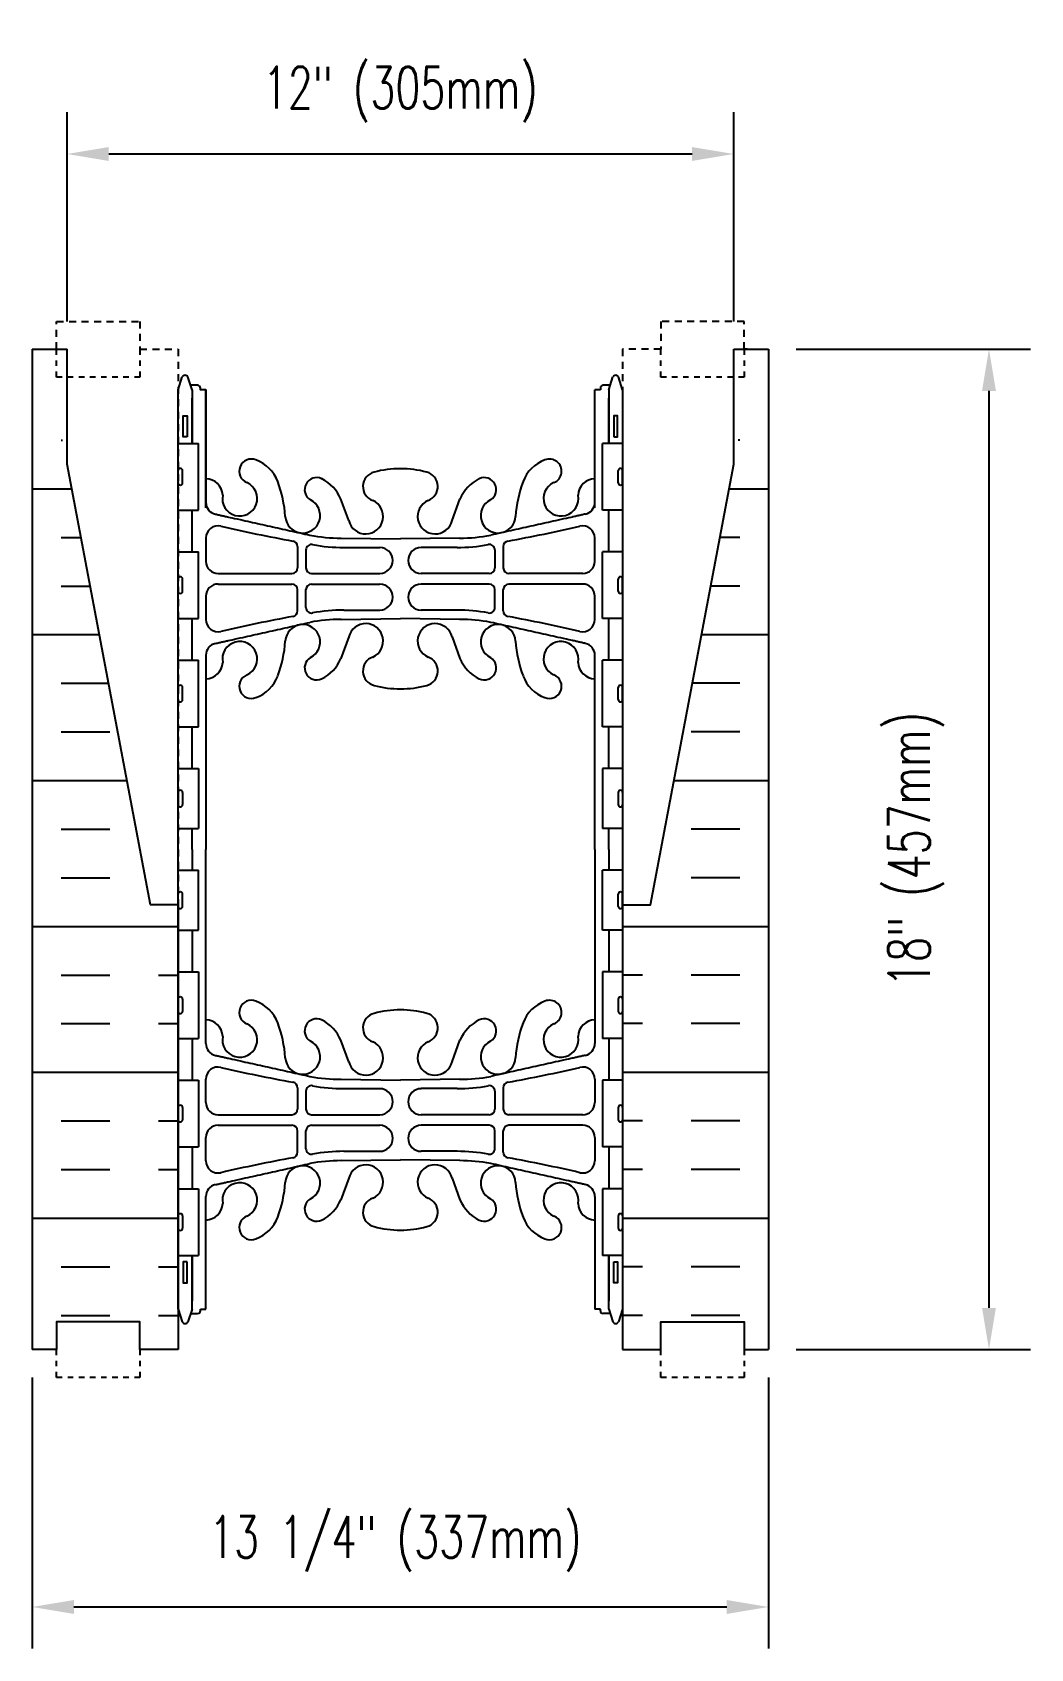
# Model space of a CAD drawing. Header units: inches. Extents: x 215.5 to 270.8, y 99.6 to 156.7.
# Drawn here: x 232.9 to 250.86, y 99.64 to 128.72 of the extents above; entities that cross this region are included whole.
import ezdxf

# ---------------------------------------------------------------- set-up
doc = ezdxf.new("R2010")
doc.units = ezdxf.units.IN
doc.header["$MEASUREMENT"] = 0
doc.linetypes.add('DASHED2', pattern=[0.375, 0.25, -0.125])
doc.linetypes.add('HIDDEN2', pattern=[0.1875, 0.125, -0.0625])
for name, color, linetype in [('HATCH', 12, 'Continuous'), ('Hidden2', 12, 'HIDDEN2'), ('line25', 2, 'Continuous'), ('LINE50', 5, 'Continuous'), ('LINE9', 9, 'Continuous'), ('TEXT', 4, 'Continuous'), ('Web_Edge', 9, 'Continuous')]:
    doc.layers.add(name, color=color, linetype=linetype)
doc.styles.add('DIM', font='romans.shx', dxfattribs={"width": 0.7})
doc.dimstyles.new('ext_8', dxfattribs={"dimscale": 8, "dimtxt": 0.09375, "dimasz": 0.09375, "dimexe": 0.09375, "dimexo": 0.0625, "dimgap": 0.0625, "dimtad": 1, "dimdec": 1, "dimzin": 3, "dimdsep": 46, "dimlunit": 4, "dimtxsty": 'DIM', "dimcen": 0.09, "dimdle": 0.09375, "dimclrt": 4, "dimadec": 0, "dimazin": 0, "dimtfac": 1, "dimtdec": 1, "dimtmove": 2, "dimatfit": 3, "dimfxl": 0, "dimfrac": 2, "dimtolj": 1, "dimtzin": 0, "dimarcsym": 0})

# ---------------------------------------------------------------- blocks, each defined once
blk = doc.blocks.new('*D19')
at = {"layer": 'Defpoints', "color": 0}
for p in [(246.145, 123.018), (246.145, 105.018), (250.114, 105.018)]:
    blk.add_point(p, dxfattribs=at)
at = {"layer": 'TEXT', "color": 0, "lineweight": -2}
for p, q in [((246.645, 123.018), (250.864, 123.018)), ((250.114, 122.268), (250.114, 105.768)), ((246.645, 105.018), (250.864, 105.018))]:
    blk.add_line(p, q, dxfattribs=at)
at = {"layer": 'TEXT', "color": 0}
for points in [[(249.989, 122.268), (250.239, 122.268), (250.114, 123.018)], [(249.989, 105.768), (250.239, 105.768), (250.114, 105.018)]]:
    blk.add_solid(points, dxfattribs=at)
at = {"layer": 'TEXT', "color": 4, "insert": (248.802, 114.018), "char_height": 0.75, "attachment_point": 5, "rotation": 90, "style": 'DIM'}
blk.add_mtext('\\A1;18" (457mm)', dxfattribs=at)
blk = doc.blocks.new('*D20')
at = {"layer": 'Defpoints', "color": 0}
for p in [(245.52, 126.531), (233.52, 123.018), (245.52, 123.018)]:
    blk.add_point(p, dxfattribs=at)
at = {"layer": 'TEXT', "color": 0, "lineweight": -2}
for p, q in [((233.52, 123.518), (233.52, 127.281)), ((245.52, 123.518), (245.52, 127.281)), ((234.27, 126.531), (244.77, 126.531))]:
    blk.add_line(p, q, dxfattribs=at)
at = {"layer": 'TEXT', "color": 0}
for points in [[(234.27, 126.656), (234.27, 126.406), (233.52, 126.531)], [(244.77, 126.656), (244.77, 126.406), (245.52, 126.531)]]:
    blk.add_solid(points, dxfattribs=at)
at = {"layer": 'TEXT', "color": 4, "insert": (239.52, 127.602), "char_height": 0.75, "attachment_point": 5, "style": 'DIM'}
blk.add_mtext('\\A1;12" (305mm)', dxfattribs=at)
blk = doc.blocks.new('*D21')
at = {"layer": 'Defpoints', "color": 0}
for p in [(232.895, 105.018), (246.145, 105.018), (246.145, 100.386)]:
    blk.add_point(p, dxfattribs=at)
at = {"layer": 'TEXT', "color": 0, "lineweight": -2}
for p, q in [((232.895, 104.518), (232.895, 99.636)), ((246.145, 104.518), (246.145, 99.636)), ((233.645, 100.386), (245.395, 100.386))]:
    blk.add_line(p, q, dxfattribs=at)
at = {"layer": 'TEXT', "color": 0}
for points in [[(233.645, 100.511), (233.645, 100.261), (232.895, 100.386)], [(245.395, 100.511), (245.395, 100.261), (246.145, 100.386)]]:
    blk.add_solid(points, dxfattribs=at)
at = {"layer": 'TEXT', "color": 4, "insert": (239.429, 101.522), "char_height": 0.75, "attachment_point": 5, "style": 'DIM'}
blk.add_mtext('\\A1;13 1/4" (337mm)', dxfattribs=at)

msp = doc.modelspace()

# ---------------------------------------------------------------- hatches: boundary and pattern name
at = {"layer": 'HATCH'}
h = msp.add_hatch(dxfattribs=at)
h.set_pattern_fill('INSUL', color=256, scale=7, style=0)
h.set_pattern_definition([(0, (-2694.3368, -346.7445), (0, 2.625), []), (0, (-2694.3368, -345.8695), (0, 2.625), [0.875, -0.875]), (0, (-2694.3368, -344.9945), (0, 2.625), [0.875, -0.875])])
edge = h.paths.add_edge_path()
edge.add_line((235.52, 113.018), (235.02, 113.018))
edge.add_line((235.02, 113.018), (233.27, 122.268))
edge.add_line((233.27, 122.268), (233.27, 123.018))
edge.add_line((233.27, 123.018), (232.895, 123.018))
edge.add_line((232.895, 123.018), (232.895, 105.018))
edge.add_line((232.895, 105.018), (233.333, 105.018))
edge.add_line((233.333, 105.018), (233.333, 105.518))
edge.add_line((233.333, 105.518), (234.833, 105.518))
edge.add_line((234.833, 105.518), (234.833, 105.018))
edge.add_line((234.833, 105.018), (235.27, 105.018))
edge.add_line((235.52, 113.018), (235.52, 105.018))
h = msp.add_hatch(dxfattribs=at)
h.set_pattern_fill('INSUL', color=256, scale=7, style=0)
h.set_pattern_definition([(180, (3173.377, -346.7445), (0, 2.625), []), (180, (3173.377, -345.8695), (0, 2.625), [0.875, -0.875]), (180, (3173.377, -344.9945), (0, 2.625), [0.875, -0.875])])
edge = h.paths.add_edge_path()
edge.add_line((243.52, 113.018), (244.02, 113.018))
edge.add_line((244.02, 113.018), (245.77, 122.268))
edge.add_line((245.77, 122.268), (245.77, 123.018))
edge.add_line((245.77, 123.018), (246.145, 123.018))
edge.add_line((246.145, 123.018), (246.145, 105.018))
edge.add_line((246.145, 105.018), (245.708, 105.018))
edge.add_line((245.708, 105.018), (245.708, 105.518))
edge.add_line((245.708, 105.518), (244.208, 105.518))
edge.add_line((244.208, 105.518), (244.208, 105.018))
edge.add_line((244.208, 105.018), (243.77, 105.018))
edge.add_line((243.52, 113.018), (243.52, 105.018))

# ---------------------------------------------------------------- linework, layer by layer
at = {"layer": 'Hidden2'}
for points in [[(233.27, 123.018), (233.333, 123.018), (233.333, 123.518), (234.833, 123.518), (234.833, 123.018), (235.52, 123.018), (235.52, 113.018)], [(245.77, 123.018), (245.708, 123.018), (245.708, 123.518), (244.208, 123.518), (244.208, 123.018), (243.52, 123.018), (243.52, 113.018)]]:
    msp.add_lwpolyline(points, dxfattribs=at)
at = {"layer": 'line25'}
for p, q in [((235.52, 121.323), (235.885, 121.323)), ((235.885, 120.123), (235.885, 121.323)), ((243.52, 121.323), (243.155, 121.323)), ((243.155, 120.123), (243.155, 121.323)), ((235.52, 120.123), (235.885, 120.123)), ((243.52, 120.123), (243.155, 120.123)), ((235.52, 119.373), (235.885, 119.373)), ((235.885, 118.173), (235.885, 119.373)), ((243.52, 119.373), (243.155, 119.373)), ((243.155, 118.173), (243.155, 119.373)), ((235.52, 118.173), (235.885, 118.173)), ((243.52, 118.173), (243.155, 118.173)), ((235.52, 117.423), (235.885, 117.423)), ((235.885, 116.223), (235.885, 117.423)), ((243.52, 117.423), (243.155, 117.423)), ((243.155, 116.223), (243.155, 117.423)), ((235.52, 116.223), (235.885, 116.223)), ((243.52, 116.223), (243.155, 116.223)), ((235.52, 115.473), (235.885, 115.473)), ((235.885, 115.473), (235.885, 114.393)), ((243.52, 115.473), (243.155, 115.473)), ((243.155, 115.473), (243.155, 114.393)), ((235.52, 114.393), (235.885, 114.393)), ((243.52, 114.393), (243.155, 114.393)), ((235.52, 113.643), (235.885, 113.643)), ((235.885, 112.563), (235.885, 113.643)), ((243.52, 113.643), (243.155, 113.643)), ((243.155, 112.563), (243.155, 113.643)), ((235.52, 113.018), (235.52, 105.018)), ((243.52, 113.018), (243.52, 105.018)), ((235.52, 112.563), (235.885, 112.563)), ((243.52, 112.563), (243.155, 112.563)), ((235.52, 111.813), (235.885, 111.813)), ((235.885, 111.813), (235.885, 110.613)), ((243.52, 111.813), (243.155, 111.813)), ((243.155, 111.813), (243.155, 110.613)), ((235.52, 110.613), (235.885, 110.613)), ((243.52, 110.613), (243.155, 110.613)), ((235.52, 109.863), (235.885, 109.863)), ((235.885, 109.863), (235.885, 108.663)), ((243.52, 109.863), (243.155, 109.863)), ((243.155, 109.863), (243.155, 108.663)), ((235.52, 108.663), (235.885, 108.663)), ((243.52, 108.663), (243.155, 108.663)), ((235.52, 107.913), (235.885, 107.913)), ((235.885, 107.913), (235.885, 106.713)), ((243.52, 107.913), (243.155, 107.913)), ((243.155, 107.913), (243.155, 106.713)), ((235.52, 106.713), (235.885, 106.713)), ((243.52, 106.713), (243.155, 106.713))]:
    msp.add_line(p, q, dxfattribs=at)
at = {"layer": 'LINE50'}
for p, q in [((232.895, 123.018), (232.895, 123.018)), ((232.895, 123.018), (232.895, 105.018)), ((232.895, 123.018), (233.52, 123.018)), ((245.52, 123.018), (246.145, 123.018)), ((246.145, 123.018), (246.145, 123.018)), ((246.145, 123.018), (246.145, 123.018)), ((246.145, 123.018), (246.145, 105.018))]:
    msp.add_line(p, q, dxfattribs=at)
for points in [[(235.52, 113.018), (235.02, 113.018), (233.52, 120.947), (233.52, 123.018)], [(243.52, 113.018), (244.02, 113.018), (245.52, 120.947), (245.52, 123.018)], [(235.52, 105.018), (234.833, 105.018), (234.833, 105.518), (233.333, 105.518), (233.333, 105.018), (232.895, 105.018)], [(243.52, 105.018), (244.208, 105.018), (244.208, 105.518), (245.708, 105.518), (245.708, 105.018), (246.145, 105.018)]]:
    msp.add_lwpolyline(points, dxfattribs=at)
at = {"layer": 'LINE9'}
for p, q in [((235.52, 105.747), (235.52, 122.289)), ((243.52, 122.289), (243.52, 105.747)), ((235.52, 120.613), (235.52, 120.833)), ((235.52, 120.778), (235.52, 120.778)), ((235.56, 120.873), (235.56, 120.873)), ((235.6, 120.613), (235.6, 120.833)), ((243.44, 120.613), (243.44, 120.833)), ((243.48, 120.873), (243.48, 120.873)), ((243.52, 120.613), (243.52, 120.833)), ((243.52, 120.778), (243.52, 120.778)), ((235.52, 120.668), (235.52, 120.668)), ((235.56, 120.573), (235.56, 120.573)), ((243.48, 120.573), (243.48, 120.573)), ((243.52, 120.668), (243.52, 120.668)), ((235.52, 118.663), (235.52, 118.883)), ((235.52, 118.828), (235.52, 118.828)), ((235.52, 118.718), (235.52, 118.718)), ((235.56, 118.923), (235.56, 118.923)), ((235.6, 118.663), (235.6, 118.883)), ((243.44, 118.663), (243.44, 118.883)), ((243.48, 118.923), (243.48, 118.923)), ((243.52, 118.663), (243.52, 118.883)), ((243.52, 118.828), (243.52, 118.828)), ((243.52, 118.718), (243.52, 118.718)), ((235.56, 118.623), (235.56, 118.623)), ((243.48, 118.623), (243.48, 118.623)), ((235.52, 116.713), (235.52, 116.933)), ((235.56, 116.973), (235.56, 116.973)), ((235.6, 116.713), (235.6, 116.933)), ((243.44, 116.713), (243.44, 116.933)), ((243.48, 116.973), (243.48, 116.973)), ((243.52, 116.713), (243.52, 116.933)), ((235.52, 116.878), (235.52, 116.878)), ((235.52, 116.768), (235.52, 116.768)), ((235.56, 116.673), (235.56, 116.673)), ((243.48, 116.673), (243.48, 116.673)), ((243.52, 116.878), (243.52, 116.878)), ((243.52, 116.768), (243.52, 116.768)), ((235.52, 115.043), (235.52, 114.823)), ((235.52, 114.988), (235.52, 114.988)), ((235.56, 115.083), (235.56, 115.083)), ((235.6, 115.043), (235.6, 114.823)), ((243.44, 115.043), (243.44, 114.823)), ((243.48, 115.083), (243.48, 115.083)), ((243.52, 115.043), (243.52, 114.823)), ((243.52, 114.988), (243.52, 114.988)), ((235.52, 114.878), (235.52, 114.878)), ((235.56, 114.783), (235.56, 114.783)), ((243.48, 114.783), (243.48, 114.783)), ((243.52, 114.878), (243.52, 114.878)), ((235.52, 112.993), (235.52, 113.213)), ((235.52, 113.158), (235.52, 113.158)), ((235.56, 113.253), (235.56, 113.253)), ((235.6, 112.993), (235.6, 113.213)), ((243.44, 112.993), (243.44, 113.213)), ((243.48, 113.253), (243.48, 113.253)), ((243.52, 112.993), (243.52, 113.213)), ((243.52, 113.158), (243.52, 113.158)), ((235.52, 113.048), (235.52, 113.048)), ((235.56, 112.953), (235.56, 112.953)), ((243.48, 112.953), (243.48, 112.953)), ((243.52, 113.048), (243.52, 113.048)), ((235.52, 111.323), (235.52, 111.103)), ((235.52, 111.268), (235.52, 111.268)), ((235.52, 111.158), (235.52, 111.158)), ((235.56, 111.363), (235.56, 111.363)), ((235.6, 111.323), (235.6, 111.103)), ((243.44, 111.323), (243.44, 111.103)), ((243.48, 111.363), (243.48, 111.363)), ((243.52, 111.323), (243.52, 111.103)), ((243.52, 111.268), (243.52, 111.268)), ((243.52, 111.158), (243.52, 111.158)), ((235.56, 111.063), (235.56, 111.063)), ((243.48, 111.063), (243.48, 111.063)), ((235.52, 109.373), (235.52, 109.153)), ((235.6, 109.373), (235.6, 109.153)), ((243.44, 109.373), (243.44, 109.153)), ((243.52, 109.373), (243.52, 109.153)), ((235.52, 109.318), (235.52, 109.318)), ((235.52, 109.208), (235.52, 109.208)), ((235.56, 109.113), (235.56, 109.113)), ((243.48, 109.113), (243.48, 109.113)), ((243.52, 109.318), (243.52, 109.318)), ((243.52, 109.208), (243.52, 109.208)), ((235.52, 107.423), (235.52, 107.203)), ((235.52, 107.368), (235.52, 107.368)), ((235.56, 107.463), (235.56, 107.463)), ((235.6, 107.423), (235.6, 107.203)), ((243.44, 107.423), (243.44, 107.203)), ((243.48, 107.463), (243.48, 107.463)), ((243.52, 107.423), (243.52, 107.203)), ((243.52, 107.368), (243.52, 107.368)), ((235.52, 107.258), (235.52, 107.258)), ((235.56, 107.163), (235.56, 107.163)), ((243.48, 107.163), (243.48, 107.163)), ((243.52, 107.258), (243.52, 107.258))]:
    msp.add_line(p, q, dxfattribs=at)
at = {"layer": 'LINE9', "linetype": 'DASHED2', "ltscale": 0.15}
for points in [[(234.833, 123.018), (234.833, 123.018), (234.833, 122.518), (233.333, 122.518), (233.333, 123.018), (233.333, 123.018)], [(245.708, 123.018), (245.708, 123.018), (245.708, 122.518), (244.208, 122.518), (244.208, 123.018), (244.208, 123.018)], [(234.833, 105.018), (234.833, 105.018), (234.833, 104.518), (233.333, 104.518), (233.333, 105.018), (233.333, 105.018)], [(245.708, 105.018), (245.708, 105.018), (245.708, 104.518), (244.208, 104.518), (244.208, 105.018), (244.208, 105.018)]]:
    msp.add_lwpolyline(points, dxfattribs=at)
at = {"layer": 'LINE9'}
for centre, start, end in [((235.56, 120.833), 90, 180), ((235.56, 120.833), 360, 90), ((243.48, 120.833), 90, 180), ((243.48, 120.833), 0, 90), ((235.56, 120.613), 180, 270), ((235.56, 120.613), 270, 0), ((243.48, 120.613), 180, 270), ((243.48, 120.613), 270, 0), ((235.56, 118.883), 90, 180), ((235.56, 118.883), 360, 90), ((243.48, 118.883), 90, 180), ((243.48, 118.883), 0, 90), ((235.56, 118.663), 180, 270), ((235.56, 118.663), 270, 0), ((243.48, 118.663), 180, 270), ((243.48, 118.663), 270, 0), ((235.56, 116.933), 90, 180), ((235.56, 116.933), 360, 90), ((243.48, 116.933), 90, 180), ((243.48, 116.933), 0, 90), ((235.56, 116.713), 180, 270), ((235.56, 116.713), 270, 0), ((243.48, 116.713), 180, 270), ((243.48, 116.713), 270, 0), ((235.56, 115.043), 90, 180), ((235.56, 115.043), 0, 90), ((243.48, 115.043), 90, 180), ((243.48, 115.043), 360, 90), ((235.56, 114.823), 180, 270), ((235.56, 114.823), 270, 0), ((243.48, 114.823), 180, 270), ((243.48, 114.823), 270, 0), ((235.56, 113.213), 90, 180), ((235.56, 113.213), 360, 90), ((243.48, 113.213), 90, 180), ((243.48, 113.213), 0, 90), ((235.56, 112.993), 180, 270), ((235.56, 112.993), 270, 0), ((243.48, 112.993), 180, 270), ((243.48, 112.993), 270, 0), ((235.56, 111.323), 90, 180), ((235.56, 111.323), 0, 90), ((243.48, 111.323), 90, 180), ((243.48, 111.323), 360, 90), ((235.56, 111.103), 180, 270), ((235.56, 111.103), 270, 0), ((243.48, 111.103), 180, 270), ((243.48, 111.103), 270, 0), ((235.56, 109.373), 90, 180), ((235.56, 109.373), 0, 90), ((243.48, 109.373), 90, 180), ((243.48, 109.373), 360, 90), ((235.56, 109.153), 180, 270), ((235.56, 109.153), 270, 0), ((243.48, 109.153), 180, 270), ((243.48, 109.153), 270, 0), ((235.56, 107.423), 90, 180), ((235.56, 107.423), 0, 90), ((243.48, 107.423), 90, 180), ((243.48, 107.423), 360, 90), ((235.56, 107.203), 180, 270), ((235.56, 107.203), 270, 0), ((243.48, 107.203), 180, 270), ((243.48, 107.203), 270, 0)]:
    msp.add_arc(centre, 0.04, start, end, dxfattribs=at)
at = {"layer": 'Web_Edge'}
for p, q in [((235.52, 122.289), (235.595, 122.519)), ((235.77, 122.289), (235.695, 122.519)), ((243.27, 122.289), (243.345, 122.519)), ((243.52, 122.289), (243.445, 122.519)), ((235.77, 122.289), (235.77, 121.323)), ((235.92, 122.319), (235.92, 122.319)), ((236.02, 122.289), (236.02, 120.264)), ((243.12, 122.289), (243.02, 122.289)), ((243.02, 120.167), (243.02, 122.289)), ((243.02, 120.264), (243.02, 122.289)), ((243.12, 122.319), (243.12, 122.319)), ((243.12, 122.319), (243.12, 122.289)), ((243.296, 122.369), (243.17, 122.369)), ((243.27, 122.289), (243.27, 121.323)), ((238.591, 119.935), (238.449, 120.322)), ((240.449, 119.935), (240.592, 120.322)), ((236.02, 119.622), (236.02, 119.201)), ((238.454, 119.619), (239.52, 119.604)), ((240.587, 119.619), (239.52, 119.604)), ((243.02, 119.201), (243.02, 119.622)), ((237.668, 119.468), (237.668, 119.083)), ((237.821, 119.406), (237.821, 119.083)), ((238.501, 119.452), (239.148, 119.452)), ((240.539, 119.452), (239.893, 119.452)), ((241.22, 119.406), (241.22, 119.083)), ((241.372, 119.468), (241.372, 119.083)), ((236.239, 118.982), (237.568, 118.983)), ((237.921, 118.983), (239.148, 118.983)), ((241.12, 118.983), (239.893, 118.983)), ((242.801, 118.982), (241.472, 118.983)), ((236.239, 118.793), (237.568, 118.792)), ((237.668, 118.308), (237.668, 118.692)), ((237.821, 118.37), (237.821, 118.692)), ((237.921, 118.792), (239.148, 118.792)), ((241.12, 118.792), (239.893, 118.792)), ((241.22, 118.37), (241.22, 118.692)), ((241.372, 118.308), (241.372, 118.692)), ((242.801, 118.793), (241.472, 118.792)), ((236.02, 118.574), (236.02, 118.153)), ((243.02, 118.153), (243.02, 118.574)), ((238.454, 118.156), (239.52, 118.172)), ((238.501, 118.324), (239.148, 118.324)), ((240.587, 118.156), (239.52, 118.172)), ((240.539, 118.324), (239.893, 118.324)), ((238.591, 117.84), (238.449, 117.453)), ((240.449, 117.84), (240.592, 117.453)), ((236.02, 117.511), (236.02, 114.018)), ((243.02, 114.018), (243.02, 117.511)), ((236.02, 110.526), (236.02, 114.018)), ((243.02, 114.018), (243.02, 110.526)), ((238.591, 110.197), (238.449, 110.583)), ((240.449, 110.197), (240.592, 110.583)), ((236.02, 109.462), (236.02, 109.883)), ((237.668, 109.729), (237.668, 109.344)), ((237.821, 109.667), (237.821, 109.344)), ((238.454, 109.881), (239.52, 109.865)), ((238.501, 109.713), (239.148, 109.713)), ((240.587, 109.881), (239.52, 109.865)), ((240.539, 109.713), (239.893, 109.713)), ((241.22, 109.667), (241.22, 109.344)), ((241.372, 109.729), (241.372, 109.344)), ((243.02, 109.883), (243.02, 109.462)), ((236.239, 109.243), (237.568, 109.244)), ((237.921, 109.244), (239.148, 109.244)), ((241.12, 109.244), (239.893, 109.244)), ((242.801, 109.243), (241.472, 109.244)), ((236.02, 108.414), (236.02, 108.836)), ((236.239, 109.054), (237.568, 109.053)), ((237.668, 108.569), (237.668, 108.953)), ((237.821, 108.631), (237.821, 108.953)), ((237.921, 109.053), (239.148, 109.053)), ((241.12, 109.053), (239.893, 109.053)), ((241.22, 108.631), (241.22, 108.953)), ((241.372, 108.569), (241.372, 108.953)), ((242.801, 109.054), (241.472, 109.053)), ((243.02, 108.836), (243.02, 108.414)), ((238.501, 108.585), (239.148, 108.585)), ((240.539, 108.585), (239.893, 108.585)), ((238.454, 108.417), (239.52, 108.433)), ((240.587, 108.417), (239.52, 108.433)), ((238.591, 108.101), (238.449, 107.714)), ((240.449, 108.101), (240.592, 107.714)), ((236.02, 105.747), (236.02, 107.772)), ((243.02, 107.772), (243.02, 105.747)), ((235.77, 105.747), (235.77, 106.713)), ((243.27, 105.747), (243.27, 106.713)), ((235.52, 105.747), (235.595, 105.517)), ((235.77, 105.747), (235.695, 105.517)), ((235.744, 105.667), (235.87, 105.667)), ((235.92, 105.747), (236.02, 105.747)), ((235.92, 105.717), (235.92, 105.747)), ((235.92, 105.717), (235.92, 105.717)), ((243.12, 105.747), (243.02, 105.747)), ((243.12, 105.717), (243.12, 105.747)), ((243.12, 105.717), (243.12, 105.717)), ((243.296, 105.667), (243.17, 105.667)), ((243.27, 105.747), (243.345, 105.517)), ((243.52, 105.747), (243.445, 105.517))]:
    msp.add_line(p, q, dxfattribs=at)
msp.add_lwpolyline([(236.02, 120.167), (236.02, 122.289), (235.92, 122.289), (235.92, 122.319, 0.414214), (235.87, 122.369), (235.744, 122.369)], format="xyb", dxfattribs=at)
for points in [[(235.77, 121.323), (235.77, 122.139)], [(243.27, 121.323), (243.27, 122.139)], [(235.77, 119.373), (235.77, 120.123)], [(243.27, 119.373), (243.27, 120.123)], [(235.77, 117.423), (235.77, 118.173)], [(243.27, 117.423), (243.27, 118.173)], [(235.77, 115.473), (235.77, 116.223)], [(243.27, 115.473), (243.27, 116.223)], [(235.77, 114.018), (235.77, 114.393)], [(243.27, 114.018), (243.27, 114.393)], [(235.77, 114.018), (235.77, 113.643)], [(243.27, 114.018), (243.27, 113.643)], [(235.77, 112.563), (235.77, 111.813)], [(243.27, 112.563), (243.27, 111.813)], [(235.77, 110.613), (235.77, 109.863)], [(243.27, 110.613), (243.27, 109.863)], [(235.77, 108.663), (235.77, 107.913)], [(243.27, 108.663), (243.27, 107.913)], [(235.77, 106.713), (235.77, 105.897)], [(243.27, 106.713), (243.27, 105.897)]]:
    msp.add_lwpolyline(points, dxfattribs=at)
for points in [[(235.68, 121.439), (235.61, 121.439), (235.61, 121.819), (235.68, 121.819)], [(243.36, 121.439), (243.43, 121.439), (243.43, 121.819), (243.36, 121.819)], [(235.68, 106.597), (235.61, 106.597), (235.61, 106.217), (235.68, 106.217)], [(243.36, 106.597), (243.43, 106.597), (243.43, 106.217), (243.36, 106.217)]]:
    msp.add_lwpolyline(points, close=True, dxfattribs=at)
for centre, radius, start, end in [((235.645, 122.493), 0.0567, 28.0725, 151.9275), ((243.395, 122.493), 0.0567, 28.0725, 151.9275), ((243.17, 122.319), 0.05, 90, 180), ((236.839, 120.822), 0.22, 68.1963, 248.1963), ((236.681, 120.393), 0.677, 21.1239, 69.3197), ((242.359, 120.393), 0.677, 110.6803, 158.8761), ((242.202, 120.822), 0.22, 291.8037, 111.8037), ((238.013, 120.491), 0.217, 65.5264, 238.537), ((239.114, 120.547), 0.268, 104.7892, 250.0338), ((239.509, 119.114), 1.754, 89.6229, 105.2918), ((239.532, 119.114), 1.754, 74.7082, 90.3771), ((239.926, 120.547), 0.268, 289.9662, 75.2108), ((241.028, 120.491), 0.217, 301.463, 114.4736), ((236.011, 120.376), 0.313, 3.1389, 88.2782), ((236.63, 120.331), 0.314, 168.5886, 66.1916), ((235.091, 119.828), 2.365, 4.3895, 20.0015), ((237.762, 120.021), 0.75, 23.6938, 62.9705), ((241.278, 120.021), 0.75, 117.0295, 156.3062), ((243.95, 119.828), 2.365, 159.9985, 175.6105), ((242.41, 120.331), 0.314, 113.8084, 11.4114), ((243.03, 120.376), 0.313, 91.7218, 176.8611), ((236.239, 120.264), 0.219, 180, 257.4322), ((237.762, 120.024), 0.314, 182.7357, 63.9348), ((238.896, 120.008), 0.314, 193.4146, 66.1916), ((240.144, 120.008), 0.314, 113.8084, 346.5854), ((241.279, 120.024), 0.314, 116.0652, 357.2643), ((242.801, 120.264), 0.219, 282.5678, 0), ((236.239, 119.622), 0.219, 76.9461, 180), ((242.67, 147.358), 28.253, 256.9461, 259.6343), ((236.371, 147.358), 28.253, 280.3657, 283.0539), ((242.801, 119.622), 0.219, 0, 103.0539), ((237.568, 119.468), 0.1, 360, 79.6343), ((238.448, 122.603), 2.984, 259.2546, 270.0995), ((240.592, 122.603), 2.984, 269.9005, 280.7454), ((241.472, 119.468), 0.1, 100.3657, 180), ((237.921, 119.406), 0.1, 79.2546, 180), ((238.496, 122.435), 2.984, 259.2546, 270.0995), ((239.148, 119.217), 0.234, 270, 90), ((239.893, 119.217), 0.234, 90, 270), ((240.545, 122.435), 2.984, 269.9005, 280.7454), ((241.12, 119.406), 0.1, 0, 100.7454), ((236.239, 119.201), 0.219, 180, 270.0388), ((237.568, 119.083), 0.1, 270.0388, 360), ((237.921, 119.083), 0.1, 180, 270), ((241.12, 119.083), 0.1, 270, 0), ((241.472, 119.083), 0.1, 180, 269.9612), ((242.801, 119.201), 0.219, 269.9612, 0), ((236.239, 118.574), 0.219, 89.9612, 180), ((237.568, 118.692), 0.1, 0, 89.9612), ((237.921, 118.692), 0.1, 90, 180), ((239.148, 118.558), 0.234, 270, 90), ((239.893, 118.558), 0.234, 90, 270), ((241.12, 118.692), 0.1, 0, 90), ((241.472, 118.692), 0.1, 90.0388, 180), ((242.801, 118.574), 0.219, 0, 90.0388), ((236.239, 118.153), 0.219, 180, 283.0539), ((242.67, 90.417), 28.253, 100.3657, 103.0539), ((237.568, 118.308), 0.1, 280.3657, 0), ((237.921, 118.37), 0.1, 180, 280.7454), ((238.448, 115.172), 2.984, 89.9005, 100.7454), ((238.496, 115.34), 2.984, 89.9005, 100.7454), ((240.545, 115.34), 2.984, 79.2546, 90.0995), ((240.592, 115.172), 2.984, 79.2546, 90.0995), ((241.12, 118.37), 0.1, 259.2546, 0), ((241.472, 118.308), 0.1, 180, 259.6343), ((236.371, 90.417), 28.253, 76.9461, 79.6343), ((242.801, 118.153), 0.219, 256.9461, 0), ((237.762, 117.751), 0.314, 296.0652, 177.2643), ((238.896, 117.767), 0.314, 293.8084, 166.5854), ((240.144, 117.767), 0.314, 13.4146, 246.1916), ((241.279, 117.751), 0.314, 2.7357, 243.9348), ((236.239, 117.511), 0.219, 102.5678, 180), ((236.63, 117.444), 0.314, 293.8084, 191.4114), ((235.091, 117.947), 2.365, 339.9985, 355.6105), ((243.95, 117.947), 2.365, 184.3895, 200.0015), ((242.41, 117.444), 0.314, 348.5886, 246.1916), ((242.801, 117.511), 0.219, 0, 77.4322), ((236.011, 117.4), 0.313, 271.7218, 356.8611), ((238.013, 117.284), 0.217, 121.463, 294.4736), ((237.762, 117.754), 0.75, 297.0295, 336.3062), ((239.114, 117.228), 0.268, 109.9662, 255.2108), ((239.926, 117.228), 0.268, 284.7892, 70.0338), ((241.278, 117.754), 0.75, 203.6938, 242.9705), ((241.028, 117.284), 0.217, 245.5264, 58.537), ((243.03, 117.4), 0.313, 183.1389, 268.2782), ((236.839, 116.953), 0.22, 111.8037, 291.8037), ((236.681, 117.382), 0.677, 290.6803, 338.8761), ((239.509, 118.661), 1.754, 254.7082, 270.3771), ((239.532, 118.661), 1.754, 269.6229, 285.2918), ((242.359, 117.382), 0.677, 201.1239, 249.3197), ((242.202, 116.953), 0.22, 248.1963, 68.1963), ((236.839, 111.083), 0.22, 68.1963, 248.1963), ((236.681, 110.654), 0.677, 21.1239, 69.3197), ((239.509, 109.375), 1.754, 89.6229, 105.2918), ((239.532, 109.375), 1.754, 74.7082, 90.3771), ((242.359, 110.654), 0.677, 110.6803, 158.8761), ((242.202, 111.083), 0.22, 291.8037, 111.8037), ((236.011, 110.637), 0.313, 3.1389, 88.2782), ((236.63, 110.592), 0.314, 168.5886, 66.1916), ((235.091, 110.089), 2.365, 4.3895, 20.0015), ((238.013, 110.752), 0.217, 65.5264, 238.537), ((237.762, 110.282), 0.75, 23.6938, 62.9705), ((239.114, 110.808), 0.268, 104.7892, 250.0338), ((239.926, 110.808), 0.268, 289.9662, 75.2108), ((241.278, 110.282), 0.75, 117.0295, 156.3062), ((241.028, 110.752), 0.217, 301.463, 114.4736), ((243.95, 110.089), 2.365, 159.9985, 175.6105), ((242.41, 110.592), 0.314, 113.8084, 11.4114), ((243.03, 110.637), 0.313, 91.7218, 176.8611), ((236.239, 110.526), 0.219, 180, 257.4322), ((237.762, 110.285), 0.314, 182.7357, 63.9348), ((238.896, 110.269), 0.314, 193.4146, 66.1916), ((240.144, 110.269), 0.314, 113.8084, 346.5854), ((241.279, 110.285), 0.314, 116.0652, 357.2643), ((242.801, 110.526), 0.219, 282.5678, 360), ((236.239, 109.883), 0.219, 76.9461, 180), ((242.67, 137.619), 28.253, 256.9461, 259.6343), ((236.371, 137.619), 28.253, 280.3657, 283.0539), ((242.801, 109.883), 0.219, 360, 103.0539), ((237.568, 109.729), 0.1, 360, 79.6343), ((237.921, 109.667), 0.1, 79.2546, 180), ((238.448, 112.865), 2.984, 259.2546, 270.0995), ((238.496, 112.697), 2.984, 259.2546, 270.0995), ((239.148, 109.478), 0.234, 270, 90), ((239.893, 109.478), 0.234, 90, 270), ((240.545, 112.697), 2.984, 269.9005, 280.7454), ((240.592, 112.865), 2.984, 269.9005, 280.7454), ((241.12, 109.667), 0.1, 0, 100.7454), ((241.472, 109.729), 0.1, 100.3657, 180), ((236.239, 109.462), 0.219, 180, 270.0388), ((242.801, 109.462), 0.219, 269.9612, 360), ((237.568, 109.344), 0.1, 270.0388, 360), ((237.921, 109.344), 0.1, 180, 270), ((241.12, 109.344), 0.1, 270, 0), ((241.472, 109.344), 0.1, 180, 269.9612), ((236.239, 108.836), 0.219, 89.9612, 180), ((237.568, 108.953), 0.1, 0, 89.9612), ((237.921, 108.953), 0.1, 90, 180), ((239.148, 108.819), 0.234, 270, 90), ((239.893, 108.819), 0.234, 90, 270), ((241.12, 108.953), 0.1, 0, 90), ((241.472, 108.953), 0.1, 90.0388, 180), ((242.801, 108.836), 0.219, 360, 90.0388), ((237.568, 108.569), 0.1, 280.3657, 0), ((237.921, 108.631), 0.1, 180, 280.7454), ((238.496, 105.601), 2.984, 89.9005, 100.7454), ((240.545, 105.601), 2.984, 79.2546, 90.0995), ((241.12, 108.631), 0.1, 259.2546, 0), ((241.472, 108.569), 0.1, 180, 259.6343), ((236.239, 108.414), 0.219, 180, 283.0539), ((242.67, 80.678), 28.253, 100.3657, 103.0539), ((237.762, 108.012), 0.314, 296.0652, 177.2643), ((238.448, 105.433), 2.984, 89.9005, 100.7454), ((238.896, 108.028), 0.314, 293.8084, 166.5854), ((240.144, 108.028), 0.314, 13.4146, 246.1916), ((240.592, 105.433), 2.984, 79.2546, 90.0995), ((241.279, 108.012), 0.314, 2.7357, 243.9348), ((236.371, 80.678), 28.253, 76.9461, 79.6343), ((242.801, 108.414), 0.219, 256.9461, 360), ((236.239, 107.772), 0.219, 102.5678, 180), ((236.63, 107.706), 0.314, 293.8084, 191.4114), ((235.091, 108.208), 2.365, 339.9985, 355.6105), ((243.95, 108.208), 2.365, 184.3895, 200.0015), ((242.41, 107.706), 0.314, 348.5886, 246.1916), ((242.801, 107.772), 0.219, 360, 77.4322), ((236.011, 107.661), 0.313, 271.7218, 356.8611), ((238.013, 107.545), 0.217, 121.463, 294.4736), ((237.762, 108.015), 0.75, 297.0295, 336.3062), ((239.114, 107.489), 0.268, 109.9662, 255.2108), ((239.926, 107.489), 0.268, 284.7892, 70.0338), ((241.278, 108.015), 0.75, 203.6938, 242.9705), ((241.028, 107.545), 0.217, 245.5264, 58.537), ((243.03, 107.661), 0.313, 183.1389, 268.2782), ((236.839, 107.214), 0.22, 111.8037, 291.8037), ((236.681, 107.643), 0.677, 290.6803, 338.8761), ((242.359, 107.643), 0.677, 201.1239, 249.3197), ((242.202, 107.214), 0.22, 248.1963, 68.1963), ((239.509, 108.922), 1.754, 254.7082, 270.3771), ((239.532, 108.922), 1.754, 269.6229, 285.2918), ((235.87, 105.717), 0.05, 270, 0), ((243.17, 105.717), 0.05, 180, 270), ((235.645, 105.544), 0.0567, 208.0725, 331.9275), ((243.395, 105.544), 0.0567, 208.0725, 331.9275)]:
    msp.add_arc(centre, radius, start, end, dxfattribs=at)
for points in [[(236.191, 120.051), (236.455, 119.992), (237.892, 119.672)], [(242.849, 120.051), (242.586, 119.992), (241.148, 119.672)], [(236.191, 117.724), (236.455, 117.783), (237.892, 118.103)], [(242.849, 117.724), (242.586, 117.783), (241.148, 118.103)], [(236.191, 110.312), (236.455, 110.253), (237.892, 109.933)], [(242.849, 110.312), (242.586, 110.253), (241.148, 109.933)], [(236.191, 107.985), (236.455, 108.044), (237.892, 108.365)], [(242.849, 107.985), (242.586, 108.044), (241.148, 108.365)]]:
    msp.add_open_spline(points, degree=1, knots=[-0.183148, -0.183148, 0, 1, 1], dxfattribs=at)

# ---------------------------------------------------------------- dimensions: what is measured, and where the dimension line sits
at = {"layer": 'TEXT'}
dim = msp.add_linear_dim(base=(245.52, 126.531), p1=(233.52, 123.018), p2=(245.52, 123.018), text='12" (305mm)', dimstyle='ext_8', dxfattribs=at)
dim.commit()
dim.dimension.update_dxf_attribs({"geometry": '*D20', "text_midpoint": (239.52, 127.602)})
dim = msp.add_linear_dim(base=(250.114, 105.018), p1=(246.145, 123.018), p2=(246.145, 105.018), angle=90, text='18" (457mm)', dimstyle='ext_8', dxfattribs=at)
dim.commit()
dim.dimension.update_dxf_attribs({"geometry": '*D19', "text_midpoint": (248.802, 114.018), "dimtype": 160})
dim = msp.add_linear_dim(base=(246.145, 100.386), p1=(232.895, 105.018), p2=(246.145, 105.018), text='13 1/4" (337mm)', dimstyle='ext_8', dxfattribs=at)
dim.commit()
dim.dimension.update_dxf_attribs({"geometry": '*D21', "text_midpoint": (239.429, 101.522), "dimtype": 160})

doc.saveas('drawing.dxf')
